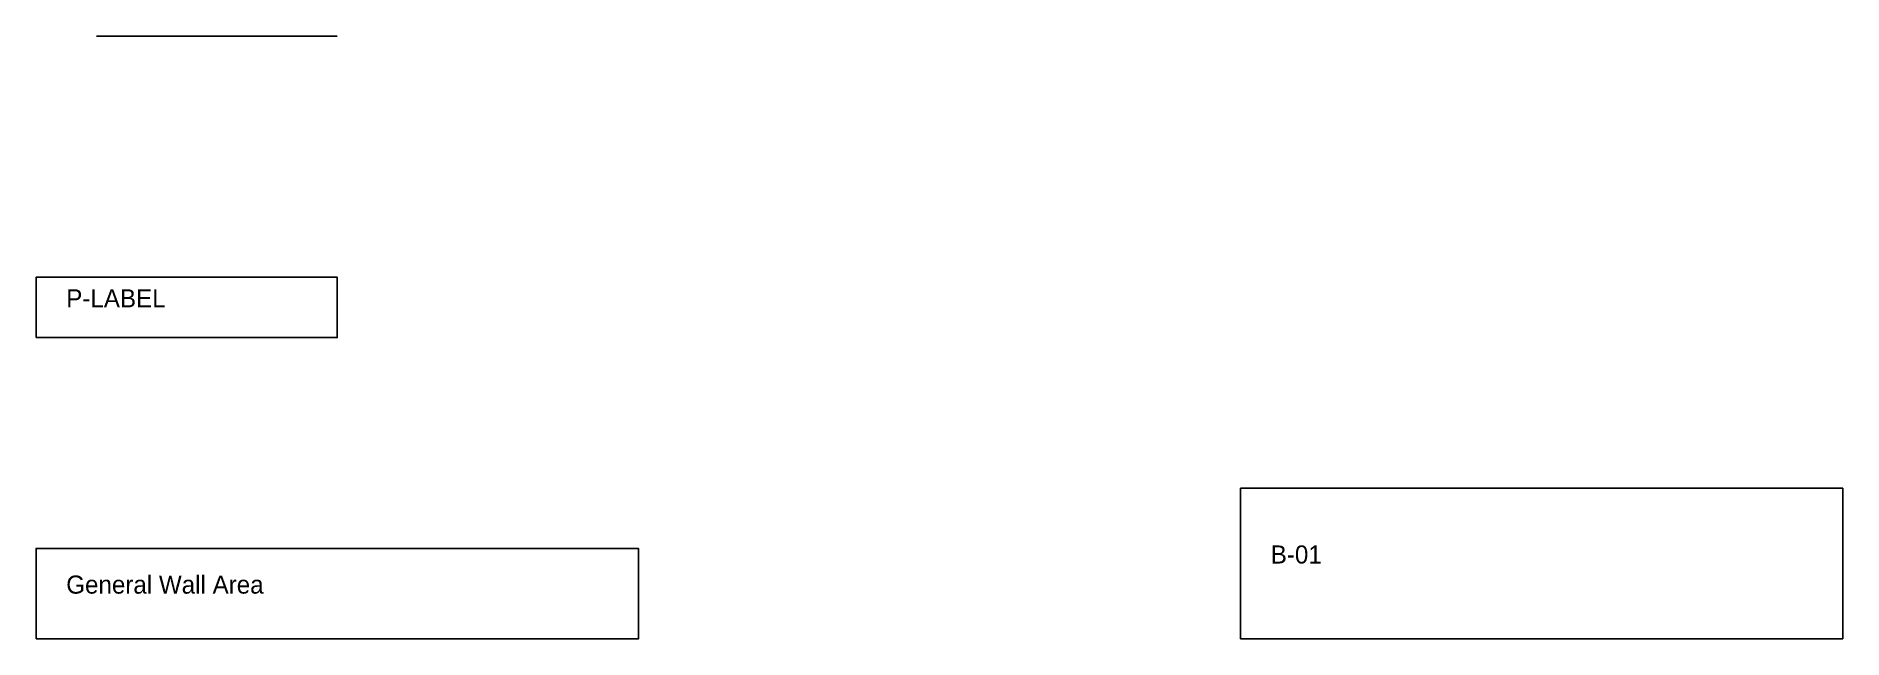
# Model space of a CAD drawing. Header units: metres. Extents: x 0 to 3000, y 0 to 1000.
import ezdxf

# ---------------------------------------------------------------- set-up
doc = ezdxf.new("R2010")
doc.units = ezdxf.units.M

msp = doc.modelspace()

# ---------------------------------------------------------------- linework, layer by layer
at = {"layer": 'SINGLE_LINES'}
msp.add_line((100, 1000), (500, 1000), dxfattribs=at)
at = {"layer": 'WALL_GENERAL'}
msp.add_lwpolyline([(0, 0), (1000, 0), (1000, 150), (0, 150), (0, 0)], dxfattribs=at)
at = {"layer": 'WALL_LB_STRUCT'}
for p, q in [((2000, 250), (3000, 250)), ((2000, 0), (2000, 250)), ((3000, 0), (3000, 250)), ((2000, 0), (3000, 0))]:
    msp.add_line(p, q, dxfattribs=at)
at = {"layer": 'WALL_PARTITION_INTERNAL'}
msp.add_lwpolyline([(0, 500), (500, 500), (500, 600), (0, 600), (0, 500)], dxfattribs=at)

# ---------------------------------------------------------------- texts
at = {"layer": 'TEXT_LABELS'}
for s, p in [('P-LABEL', (50, 550)), ('B-01', (2050, 125)), ('General Wall Area', (50, 75))]:
    msp.add_text(s, height=30, dxfattribs=at).set_placement(p)

doc.saveas('drawing.dxf')
